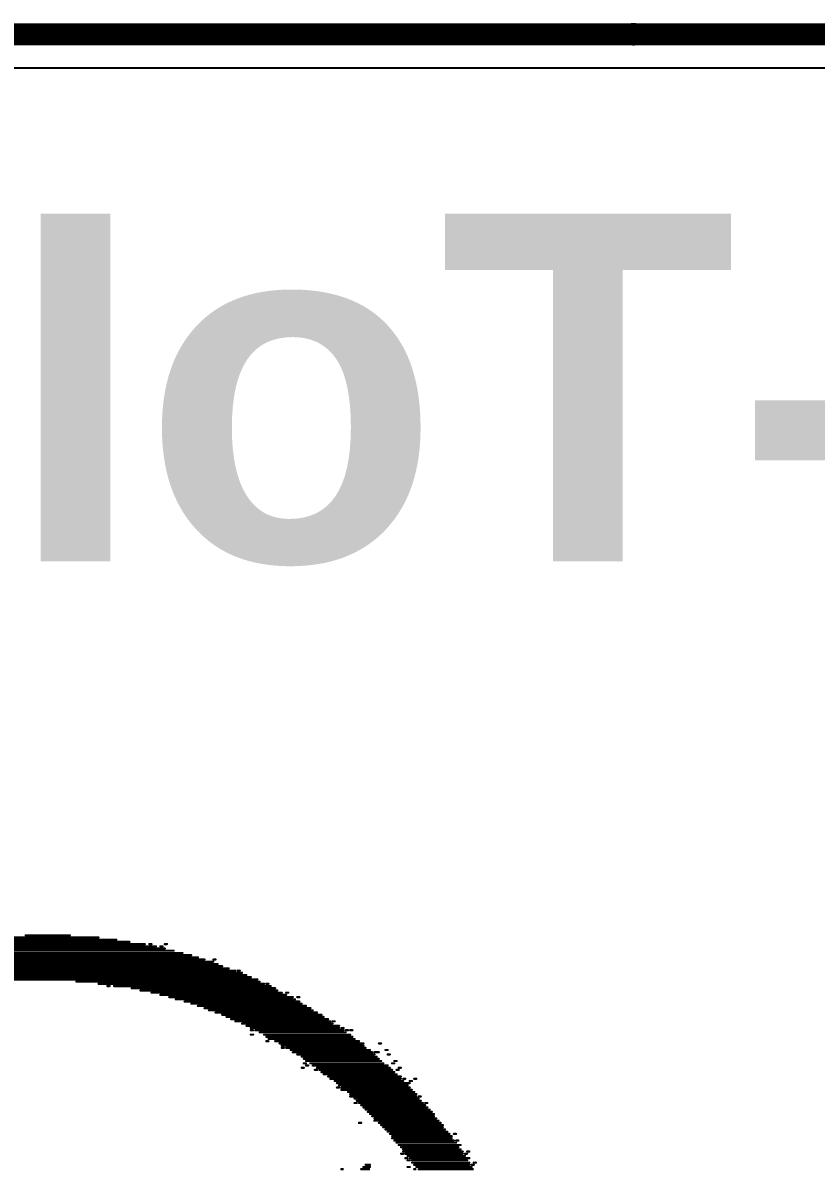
# Model space of a CAD drawing. Header units: inches. Extents: x 0 to 446, y -21 to 70.
# Drawn here: x 25.15 to 34.27, y 56.9 to 70.09 of the extents above; entities that cross this region are included whole.
import ezdxf

# ---------------------------------------------------------------- set-up
doc = ezdxf.new("R2010")
doc.units = ezdxf.units.IN
for name, color, linetype in [('Board Outline', 216, 'Continuous'), ('Bottom Overlay', 54, 'Continuous'), ('Fabrication', 76, 'Continuous'), ('Top Layer', 1, 'Continuous'), ('Top Overlay', 2, 'Continuous')]:
    doc.layers.add(name, color=color, linetype=linetype)
doc.styles.add('Arial_Bold', font='', dxfattribs={"height": 0.2})
doc.styles.get('Arial_Bold').set_extended_font_data('Arial', bold=True)

msp = doc.modelspace()

# ---------------------------------------------------------------- linework, layer by layer
at = {"layer": 'Board Outline'}
msp.add_lwpolyline([(25, 69.956, 0.254, 0.254, 0), (65, 69.956, 0.254, 0.254, 0)], format="xyseb", dxfattribs=at)
at = {"layer": 'Bottom Overlay'}
for points in [[(25.179, 59.584, 0.0254, 0.0254, 0), (25.687, 59.584, 0.0254, 0.0254, 0)], [(24.214, 59.457, 0.0254, 0.0254, 0), (26.678, 59.457, 0.0254, 0.0254, 0)], [(24.315, 59.483, 0.0254, 0.0254, 0), (26.551, 59.483, 0.0254, 0.0254, 0)], [(24.493, 59.508, 0.0254, 0.0254, 0), (26.373, 59.508, 0.0254, 0.0254, 0)], [(24.646, 59.534, 0.0254, 0.0254, 0), (26.22, 59.534, 0.0254, 0.0254, 0)], [(24.849, 59.559, 0.0254, 0.0254, 0), (26.017, 59.559, 0.0254, 0.0254, 0)], [(26.601, 59.483, 0.0254, 0.0254, 0), (26.627, 59.483, 0.0254, 0.0254, 0)], [(26.728, 59.457, 0.0254, 0.0254, 0), (26.754, 59.457, 0.0254, 0.0254, 0)], [(26.779, 59.483, 0.0254, 0.0254, 0), (26.805, 59.483, 0.0254, 0.0254, 0)], [(23.63, 59.305, 0.0254, 0.0254, 0), (27.236, 59.305, 0.0254, 0.0254, 0)], [(23.731, 59.33, 0.0254, 0.0254, 0), (27.16, 59.33, 0.0254, 0.0254, 0)], [(23.807, 59.356, 0.0254, 0.0254, 0), (27.084, 59.356, 0.0254, 0.0254, 0)], [(23.884, 59.381, 0.0254, 0.0254, 0), (26.982, 59.381, 0.0254, 0.0254, 0)], [(24.011, 59.407, 0.0254, 0.0254, 0), (26.881, 59.407, 0.0254, 0.0254, 0)], [(24.112, 59.432, 0.0254, 0.0254, 0), (26.779, 59.432, 0.0254, 0.0254, 0)], [(27.338, 59.305, 0.0254, 0.0254, 0), (27.363, 59.305, 0.0254, 0.0254, 0)], [(23.299, 59.178, 0.0254, 0.0254, 0), (27.592, 59.178, 0.0254, 0.0254, 0)], [(23.376, 59.203, 0.0254, 0.0254, 0), (27.516, 59.203, 0.0254, 0.0254, 0)], [(23.426, 59.229, 0.0254, 0.0254, 0), (27.44, 59.229, 0.0254, 0.0254, 0)], [(23.503, 59.254, 0.0254, 0.0254, 0), (27.389, 59.254, 0.0254, 0.0254, 0)], [(23.579, 59.28, 0.0254, 0.0254, 0), (27.338, 59.28, 0.0254, 0.0254, 0)], [(27.617, 59.178, 0.0254, 0.0254, 0), (27.643, 59.178, 0.0254, 0.0254, 0)], [(23.045, 59.076, 0.0254, 0.0254, 0), (27.846, 59.076, 0.0254, 0.0254, 0)], [(23.122, 59.102, 0.0254, 0.0254, 0), (27.77, 59.102, 0.0254, 0.0254, 0)], [(23.172, 59.127, 0.0254, 0.0254, 0), (27.719, 59.127, 0.0254, 0.0254, 0)], [(23.223, 59.153, 0.0254, 0.0254, 0), (27.668, 59.153, 0.0254, 0.0254, 0)], [(25.763, 59.051, 0.0254, 0.0254, 0), (27.871, 59.051, 0.0254, 0.0254, 0)], [(26.017, 59.026, 0.0254, 0.0254, 0), (27.922, 59.026, 0.0254, 0.0254, 0)], [(26.119, 59, 0.0254, 0.0254, 0), (26.144, 59, 0.0254, 0.0254, 0)], [(26.195, 59, 0.0254, 0.0254, 0), (27.998, 59, 0.0254, 0.0254, 0)], [(26.398, 58.975, 0.0254, 0.0254, 0), (28.049, 58.975, 0.0254, 0.0254, 0)], [(26.5, 58.949, 0.0254, 0.0254, 0), (28.075, 58.949, 0.0254, 0.0254, 0)], [(26.627, 58.924, 0.0254, 0.0254, 0), (28.125, 58.924, 0.0254, 0.0254, 0)], [(27.948, 59.026, 0.0254, 0.0254, 0), (27.973, 59.026, 0.0254, 0.0254, 0)], [(28.176, 58.924, 0.0254, 0.0254, 0), (28.202, 58.924, 0.0254, 0.0254, 0)], [(26.728, 58.899, 0.0254, 0.0254, 0), (28.176, 58.899, 0.0254, 0.0254, 0)], [(26.83, 58.873, 0.0254, 0.0254, 0), (28.252, 58.873, 0.0254, 0.0254, 0)], [(26.906, 58.848, 0.0254, 0.0254, 0), (28.278, 58.848, 0.0254, 0.0254, 0)], [(27.008, 58.822, 0.0254, 0.0254, 0), (28.329, 58.822, 0.0254, 0.0254, 0)], [(27.084, 58.797, 0.0254, 0.0254, 0), (28.354, 58.797, 0.0254, 0.0254, 0)], [(28.303, 58.873, 0.0254, 0.0254, 0), (28.329, 58.873, 0.0254, 0.0254, 0)], [(27.16, 58.772, 0.0254, 0.0254, 0), (28.405, 58.772, 0.0254, 0.0254, 0)], [(27.236, 58.746, 0.0254, 0.0254, 0), (28.456, 58.746, 0.0254, 0.0254, 0)], [(27.287, 58.721, 0.0254, 0.0254, 0), (28.481, 58.721, 0.0254, 0.0254, 0)], [(27.363, 58.695, 0.0254, 0.0254, 0), (28.532, 58.695, 0.0254, 0.0254, 0)], [(27.44, 58.67, 0.0254, 0.0254, 0), (28.583, 58.67, 0.0254, 0.0254, 0)], [(27.49, 58.645, 0.0254, 0.0254, 0), (28.608, 58.645, 0.0254, 0.0254, 0)], [(27.541, 58.619, 0.0254, 0.0254, 0), (28.659, 58.619, 0.0254, 0.0254, 0)], [(27.592, 58.594, 0.0254, 0.0254, 0), (28.684, 58.594, 0.0254, 0.0254, 0)], [(27.668, 58.568, 0.0254, 0.0254, 0), (28.71, 58.568, 0.0254, 0.0254, 0)], [(27.719, 58.543, 0.0254, 0.0254, 0), (28.786, 58.543, 0.0254, 0.0254, 0)], [(27.77, 58.518, 0.0254, 0.0254, 0), (28.786, 58.518, 0.0254, 0.0254, 0)], [(28.71, 58.594, 0.0254, 0.0254, 0), (28.735, 58.594, 0.0254, 0.0254, 0)], [(28.811, 58.518, 0.0254, 0.0254, 0), (28.837, 58.518, 0.0254, 0.0254, 0)], [(27.77, 58.492, 0.0254, 0.0254, 0), (27.795, 58.492, 0.0254, 0.0254, 0)], [(27.77, 58.441, 0.0254, 0.0254, 0), (27.795, 58.441, 0.0254, 0.0254, 0)], [(27.821, 58.492, 0.0254, 0.0254, 0), (28.837, 58.492, 0.0254, 0.0254, 0)], [(27.871, 58.467, 0.0254, 0.0254, 0), (28.862, 58.467, 0.0254, 0.0254, 0)], [(27.922, 58.441, 0.0254, 0.0254, 0), (28.913, 58.441, 0.0254, 0.0254, 0)], [(27.948, 58.416, 0.0254, 0.0254, 0), (28.938, 58.416, 0.0254, 0.0254, 0)], [(27.973, 58.391, 0.0254, 0.0254, 0), (28.964, 58.391, 0.0254, 0.0254, 0)], [(28.862, 58.492, 0.0254, 0.0254, 0), (28.887, 58.492, 0.0254, 0.0254, 0)], [(28.913, 58.492, 0.0254, 0.0254, 0), (28.938, 58.492, 0.0254, 0.0254, 0)], [(27.948, 58.365, 0.0254, 0.0254, 0), (27.973, 58.365, 0.0254, 0.0254, 0)], [(28.049, 58.365, 0.0254, 0.0254, 0), (29.014, 58.365, 0.0254, 0.0254, 0)], [(28.1, 58.34, 0.0254, 0.0254, 0), (29.065, 58.34, 0.0254, 0.0254, 0)], [(28.125, 58.314, 0.0254, 0.0254, 0), (29.065, 58.314, 0.0254, 0.0254, 0)], [(28.125, 58.289, 0.0254, 0.0254, 0), (28.151, 58.289, 0.0254, 0.0254, 0)], [(28.176, 58.289, 0.0254, 0.0254, 0), (29.091, 58.289, 0.0254, 0.0254, 0)], [(28.227, 58.264, 0.0254, 0.0254, 0), (29.141, 58.264, 0.0254, 0.0254, 0)], [(29.243, 58.34, 0.0254, 0.0254, 0), (29.268, 58.34, 0.0254, 0.0254, 0)], [(29.319, 58.264, 0.0254, 0.0254, 0), (29.345, 58.264, 0.0254, 0.0254, 0)], [(28.252, 58.238, 0.0254, 0.0254, 0), (29.167, 58.238, 0.0254, 0.0254, 0)], [(28.303, 58.213, 0.0254, 0.0254, 0), (29.192, 58.213, 0.0254, 0.0254, 0)], [(28.354, 58.187, 0.0254, 0.0254, 0), (29.218, 58.187, 0.0254, 0.0254, 0)], [(28.379, 58.162, 0.0254, 0.0254, 0), (29.243, 58.162, 0.0254, 0.0254, 0)], [(28.405, 58.137, 0.0254, 0.0254, 0), (29.268, 58.137, 0.0254, 0.0254, 0)], [(29.192, 58.238, 0.0254, 0.0254, 0), (29.243, 58.238, 0.0254, 0.0254, 0)], [(29.345, 58.213, 0.0254, 0.0254, 0), (29.37, 58.213, 0.0254, 0.0254, 0)], [(29.421, 58.137, 0.0254, 0.0254, 0), (29.446, 58.137, 0.0254, 0.0254, 0)], [(28.354, 58.06, 0.0254, 0.0254, 0), (28.379, 58.06, 0.0254, 0.0254, 0)], [(28.379, 58.111, 0.0254, 0.0254, 0), (28.405, 58.111, 0.0254, 0.0254, 0)], [(28.405, 58.086, 0.0254, 0.0254, 0), (28.43, 58.086, 0.0254, 0.0254, 0)], [(28.456, 58.111, 0.0254, 0.0254, 0), (29.294, 58.111, 0.0254, 0.0254, 0)], [(28.481, 58.086, 0.0254, 0.0254, 0), (29.345, 58.086, 0.0254, 0.0254, 0)], [(28.506, 58.035, 0.0254, 0.0254, 0), (28.532, 58.035, 0.0254, 0.0254, 0)], [(28.532, 58.06, 0.0254, 0.0254, 0), (29.37, 58.06, 0.0254, 0.0254, 0)], [(28.557, 58.035, 0.0254, 0.0254, 0), (29.395, 58.035, 0.0254, 0.0254, 0)], [(28.583, 58.01, 0.0254, 0.0254, 0), (29.421, 58.01, 0.0254, 0.0254, 0)], [(29.395, 58.111, 0.0254, 0.0254, 0), (29.421, 58.111, 0.0254, 0.0254, 0)], [(29.446, 58.035, 0.0254, 0.0254, 0), (29.472, 58.035, 0.0254, 0.0254, 0)], [(29.472, 58.06, 0.0254, 0.0254, 0), (29.497, 58.06, 0.0254, 0.0254, 0)], [(28.608, 57.984, 0.0254, 0.0254, 0), (29.446, 57.984, 0.0254, 0.0254, 0)], [(28.659, 57.959, 0.0254, 0.0254, 0), (29.497, 57.959, 0.0254, 0.0254, 0)], [(28.684, 57.933, 0.0254, 0.0254, 0), (29.497, 57.933, 0.0254, 0.0254, 0)], [(28.735, 57.908, 0.0254, 0.0254, 0), (29.522, 57.908, 0.0254, 0.0254, 0)], [(28.76, 57.883, 0.0254, 0.0254, 0), (29.599, 57.883, 0.0254, 0.0254, 0)], [(28.786, 57.857, 0.0254, 0.0254, 0), (29.573, 57.857, 0.0254, 0.0254, 0)], [(29.522, 57.933, 0.0254, 0.0254, 0), (29.548, 57.933, 0.0254, 0.0254, 0)], [(29.599, 57.908, 0.0254, 0.0254, 0), (29.624, 57.908, 0.0254, 0.0254, 0)], [(29.649, 57.933, 0.0254, 0.0254, 0), (29.675, 57.933, 0.0254, 0.0254, 0)], [(28.76, 57.832, 0.0254, 0.0254, 0), (28.786, 57.832, 0.0254, 0.0254, 0)], [(28.811, 57.832, 0.0254, 0.0254, 0), (29.599, 57.832, 0.0254, 0.0254, 0)], [(28.811, 57.806, 0.0254, 0.0254, 0), (29.624, 57.806, 0.0254, 0.0254, 0)], [(28.887, 57.781, 0.0254, 0.0254, 0), (29.649, 57.781, 0.0254, 0.0254, 0)], [(28.913, 57.756, 0.0254, 0.0254, 0), (29.675, 57.756, 0.0254, 0.0254, 0)], [(28.913, 57.73, 0.0254, 0.0254, 0), (29.675, 57.73, 0.0254, 0.0254, 0)], [(29.7, 57.73, 0.0254, 0.0254, 0), (29.726, 57.73, 0.0254, 0.0254, 0)], [(28.964, 57.705, 0.0254, 0.0254, 0), (29.7, 57.705, 0.0254, 0.0254, 0)], [(28.964, 57.654, 0.0254, 0.0254, 0), (28.989, 57.654, 0.0254, 0.0254, 0)], [(28.989, 57.679, 0.0254, 0.0254, 0), (29.726, 57.679, 0.0254, 0.0254, 0)], [(29.014, 57.654, 0.0254, 0.0254, 0), (29.751, 57.654, 0.0254, 0.0254, 0)], [(29.04, 57.629, 0.0254, 0.0254, 0), (29.776, 57.629, 0.0254, 0.0254, 0)], [(29.065, 57.603, 0.0254, 0.0254, 0), (29.802, 57.603, 0.0254, 0.0254, 0)], [(29.776, 57.654, 0.0254, 0.0254, 0), (29.802, 57.654, 0.0254, 0.0254, 0)], [(29.091, 57.578, 0.0254, 0.0254, 0), (29.827, 57.578, 0.0254, 0.0254, 0)], [(29.116, 57.552, 0.0254, 0.0254, 0), (29.853, 57.552, 0.0254, 0.0254, 0)], [(29.141, 57.527, 0.0254, 0.0254, 0), (29.878, 57.527, 0.0254, 0.0254, 0)], [(29.167, 57.502, 0.0254, 0.0254, 0), (29.878, 57.502, 0.0254, 0.0254, 0)], [(29.192, 57.476, 0.0254, 0.0254, 0), (29.903, 57.476, 0.0254, 0.0254, 0)], [(29.014, 57.425, 0.0254, 0.0254, 0), (29.04, 57.425, 0.0254, 0.0254, 0)], [(29.192, 57.451, 0.0254, 0.0254, 0), (29.929, 57.451, 0.0254, 0.0254, 0)], [(29.243, 57.425, 0.0254, 0.0254, 0), (29.954, 57.425, 0.0254, 0.0254, 0)], [(29.268, 57.4, 0.0254, 0.0254, 0), (29.98, 57.4, 0.0254, 0.0254, 0)], [(29.294, 57.375, 0.0254, 0.0254, 0), (29.98, 57.375, 0.0254, 0.0254, 0)], [(29.319, 57.349, 0.0254, 0.0254, 0), (30.005, 57.349, 0.0254, 0.0254, 0)], [(29.345, 57.324, 0.0254, 0.0254, 0), (30.03, 57.324, 0.0254, 0.0254, 0)], [(29.37, 57.298, 0.0254, 0.0254, 0), (30.056, 57.298, 0.0254, 0.0254, 0)], [(29.395, 57.273, 0.0254, 0.0254, 0), (30.081, 57.273, 0.0254, 0.0254, 0)], [(29.395, 57.248, 0.0254, 0.0254, 0), (30.081, 57.248, 0.0254, 0.0254, 0)], [(29.421, 57.222, 0.0254, 0.0254, 0), (30.107, 57.222, 0.0254, 0.0254, 0)], [(29.446, 57.197, 0.0254, 0.0254, 0), (30.132, 57.197, 0.0254, 0.0254, 0)], [(30.107, 57.298, 0.0254, 0.0254, 0), (30.132, 57.298, 0.0254, 0.0254, 0)], [(30.132, 57.222, 0.0254, 0.0254, 0), (30.157, 57.222, 0.0254, 0.0254, 0)], [(29.472, 57.171, 0.0254, 0.0254, 0), (30.183, 57.171, 0.0254, 0.0254, 0)], [(29.497, 57.146, 0.0254, 0.0254, 0), (30.157, 57.146, 0.0254, 0.0254, 0)], [(29.497, 57.07, 0.0254, 0.0254, 0), (29.522, 57.07, 0.0254, 0.0254, 0)], [(29.522, 57.121, 0.0254, 0.0254, 0), (30.183, 57.121, 0.0254, 0.0254, 0)], [(29.522, 57.095, 0.0254, 0.0254, 0), (30.208, 57.095, 0.0254, 0.0254, 0)], [(29.548, 57.07, 0.0254, 0.0254, 0), (30.208, 57.07, 0.0254, 0.0254, 0)], [(30.234, 57.07, 0.0254, 0.0254, 0), (30.259, 57.07, 0.0254, 0.0254, 0)], [(30.259, 57.095, 0.0254, 0.0254, 0), (30.284, 57.095, 0.0254, 0.0254, 0)], [(29.091, 56.943, 0.0254, 0.0254, 0), (29.141, 56.943, 0.0254, 0.0254, 0)], [(29.548, 57.019, 0.0254, 0.0254, 0), (29.573, 57.019, 0.0254, 0.0254, 0)], [(29.573, 57.044, 0.0254, 0.0254, 0), (30.234, 57.044, 0.0254, 0.0254, 0)], [(29.573, 56.994, 0.0254, 0.0254, 0), (29.599, 56.994, 0.0254, 0.0254, 0)], [(29.599, 57.019, 0.0254, 0.0254, 0), (30.284, 57.019, 0.0254, 0.0254, 0)], [(29.624, 56.994, 0.0254, 0.0254, 0), (30.259, 56.994, 0.0254, 0.0254, 0)], [(29.624, 56.968, 0.0254, 0.0254, 0), (30.284, 56.968, 0.0254, 0.0254, 0)], [(29.649, 56.943, 0.0254, 0.0254, 0), (30.284, 56.943, 0.0254, 0.0254, 0)], [(30.31, 56.943, 0.0254, 0.0254, 0), (30.335, 56.943, 0.0254, 0.0254, 0)], [(30.335, 56.968, 0.0254, 0.0254, 0), (30.361, 56.968, 0.0254, 0.0254, 0)], [(28.811, 56.892, 0.0254, 0.0254, 0), (28.837, 56.892, 0.0254, 0.0254, 0)], [(29.04, 56.892, 0.0254, 0.0254, 0), (29.141, 56.892, 0.0254, 0.0254, 0)], [(29.065, 56.917, 0.0254, 0.0254, 0), (29.141, 56.917, 0.0254, 0.0254, 0)], [(29.573, 56.917, 0.0254, 0.0254, 0), (29.599, 56.917, 0.0254, 0.0254, 0)], [(29.649, 56.892, 0.0254, 0.0254, 0), (29.675, 56.892, 0.0254, 0.0254, 0)], [(29.675, 56.917, 0.0254, 0.0254, 0), (30.31, 56.917, 0.0254, 0.0254, 0)], [(29.7, 56.892, 0.0254, 0.0254, 0), (30.335, 56.892, 0.0254, 0.0254, 0)]]:
    msp.add_lwpolyline(points, format="xyseb", dxfattribs=at)
for points in [[(25.173, 59.584, 0.0127, 0.0127, 1), (25.185, 59.584, 0.0127, 0.0127, 1)], [(25.681, 59.584, 0.0127, 0.0127, 1), (25.693, 59.584, 0.0127, 0.0127, 1)], [(26.011, 59.559, 0.0127, 0.0127, 1), (26.024, 59.559, 0.0127, 0.0127, 1)], [(26.214, 59.534, 0.0127, 0.0127, 1), (26.227, 59.534, 0.0127, 0.0127, 1)], [(26.366, 59.508, 0.0127, 0.0127, 1), (26.379, 59.508, 0.0127, 0.0127, 1)], [(26.544, 59.483, 0.0127, 0.0127, 1), (26.557, 59.483, 0.0127, 0.0127, 1)], [(26.595, 59.483, 0.0127, 0.0127, 1), (26.608, 59.483, 0.0127, 0.0127, 1)], [(26.62, 59.483, 0.0127, 0.0127, 1), (26.633, 59.483, 0.0127, 0.0127, 1)], [(26.671, 59.457, 0.0127, 0.0127, 1), (26.684, 59.457, 0.0127, 0.0127, 1)], [(26.722, 59.457, 0.0127, 0.0127, 1), (26.735, 59.457, 0.0127, 0.0127, 1)], [(26.747, 59.457, 0.0127, 0.0127, 1), (26.76, 59.457, 0.0127, 0.0127, 1)], [(26.773, 59.483, 0.0127, 0.0127, 1), (26.786, 59.483, 0.0127, 0.0127, 1)], [(26.798, 59.483, 0.0127, 0.0127, 1), (26.811, 59.483, 0.0127, 0.0127, 1)], [(26.773, 59.432, 0.0127, 0.0127, 1), (26.786, 59.432, 0.0127, 0.0127, 1)], [(26.874, 59.407, 0.0127, 0.0127, 1), (26.887, 59.407, 0.0127, 0.0127, 1)], [(26.976, 59.381, 0.0127, 0.0127, 1), (26.989, 59.381, 0.0127, 0.0127, 1)], [(27.078, 59.356, 0.0127, 0.0127, 1), (27.09, 59.356, 0.0127, 0.0127, 1)], [(27.154, 59.33, 0.0127, 0.0127, 1), (27.167, 59.33, 0.0127, 0.0127, 1)], [(27.23, 59.305, 0.0127, 0.0127, 1), (27.243, 59.305, 0.0127, 0.0127, 1)], [(27.332, 59.305, 0.0127, 0.0127, 1), (27.344, 59.305, 0.0127, 0.0127, 1)], [(27.357, 59.305, 0.0127, 0.0127, 1), (27.37, 59.305, 0.0127, 0.0127, 1)], [(27.332, 59.28, 0.0127, 0.0127, 1), (27.344, 59.28, 0.0127, 0.0127, 1)], [(27.382, 59.254, 0.0127, 0.0127, 1), (27.395, 59.254, 0.0127, 0.0127, 1)], [(27.433, 59.229, 0.0127, 0.0127, 1), (27.446, 59.229, 0.0127, 0.0127, 1)], [(27.509, 59.203, 0.0127, 0.0127, 1), (27.522, 59.203, 0.0127, 0.0127, 1)], [(27.586, 59.178, 0.0127, 0.0127, 1), (27.598, 59.178, 0.0127, 0.0127, 1)], [(27.611, 59.178, 0.0127, 0.0127, 1), (27.624, 59.178, 0.0127, 0.0127, 1)], [(27.636, 59.178, 0.0127, 0.0127, 1), (27.649, 59.178, 0.0127, 0.0127, 1)], [(25.757, 59.051, 0.0127, 0.0127, 1), (25.77, 59.051, 0.0127, 0.0127, 1)], [(27.662, 59.153, 0.0127, 0.0127, 1), (27.675, 59.153, 0.0127, 0.0127, 1)], [(27.713, 59.127, 0.0127, 0.0127, 1), (27.725, 59.127, 0.0127, 0.0127, 1)], [(27.763, 59.102, 0.0127, 0.0127, 1), (27.776, 59.102, 0.0127, 0.0127, 1)], [(27.84, 59.076, 0.0127, 0.0127, 1), (27.852, 59.076, 0.0127, 0.0127, 1)], [(27.865, 59.051, 0.0127, 0.0127, 1), (27.878, 59.051, 0.0127, 0.0127, 1)], [(26.011, 59.026, 0.0127, 0.0127, 1), (26.024, 59.026, 0.0127, 0.0127, 1)], [(26.112, 59, 0.0127, 0.0127, 1), (26.125, 59, 0.0127, 0.0127, 1)], [(26.138, 59, 0.0127, 0.0127, 1), (26.151, 59, 0.0127, 0.0127, 1)], [(26.189, 59, 0.0127, 0.0127, 1), (26.201, 59, 0.0127, 0.0127, 1)], [(26.392, 58.975, 0.0127, 0.0127, 1), (26.405, 58.975, 0.0127, 0.0127, 1)], [(26.493, 58.949, 0.0127, 0.0127, 1), (26.506, 58.949, 0.0127, 0.0127, 1)], [(26.62, 58.924, 0.0127, 0.0127, 1), (26.633, 58.924, 0.0127, 0.0127, 1)], [(27.916, 59.026, 0.0127, 0.0127, 1), (27.929, 59.026, 0.0127, 0.0127, 1)], [(27.941, 59.026, 0.0127, 0.0127, 1), (27.954, 59.026, 0.0127, 0.0127, 1)], [(27.967, 59.026, 0.0127, 0.0127, 1), (27.979, 59.026, 0.0127, 0.0127, 1)], [(27.992, 59, 0.0127, 0.0127, 1), (28.005, 59, 0.0127, 0.0127, 1)], [(28.043, 58.975, 0.0127, 0.0127, 1), (28.056, 58.975, 0.0127, 0.0127, 1)], [(28.068, 58.949, 0.0127, 0.0127, 1), (28.081, 58.949, 0.0127, 0.0127, 1)], [(28.119, 58.924, 0.0127, 0.0127, 1), (28.132, 58.924, 0.0127, 0.0127, 1)], [(28.17, 58.924, 0.0127, 0.0127, 1), (28.183, 58.924, 0.0127, 0.0127, 1)], [(28.195, 58.924, 0.0127, 0.0127, 1), (28.208, 58.924, 0.0127, 0.0127, 1)], [(26.722, 58.899, 0.0127, 0.0127, 1), (26.735, 58.899, 0.0127, 0.0127, 1)], [(26.824, 58.873, 0.0127, 0.0127, 1), (26.836, 58.873, 0.0127, 0.0127, 1)], [(26.9, 58.848, 0.0127, 0.0127, 1), (26.913, 58.848, 0.0127, 0.0127, 1)], [(27.001, 58.822, 0.0127, 0.0127, 1), (27.014, 58.822, 0.0127, 0.0127, 1)], [(27.078, 58.797, 0.0127, 0.0127, 1), (27.09, 58.797, 0.0127, 0.0127, 1)], [(28.17, 58.899, 0.0127, 0.0127, 1), (28.183, 58.899, 0.0127, 0.0127, 1)], [(28.246, 58.873, 0.0127, 0.0127, 1), (28.259, 58.873, 0.0127, 0.0127, 1)], [(28.271, 58.848, 0.0127, 0.0127, 1), (28.284, 58.848, 0.0127, 0.0127, 1)], [(28.297, 58.873, 0.0127, 0.0127, 1), (28.31, 58.873, 0.0127, 0.0127, 1)], [(28.322, 58.873, 0.0127, 0.0127, 1), (28.335, 58.873, 0.0127, 0.0127, 1)], [(28.322, 58.822, 0.0127, 0.0127, 1), (28.335, 58.822, 0.0127, 0.0127, 1)], [(28.348, 58.797, 0.0127, 0.0127, 1), (28.36, 58.797, 0.0127, 0.0127, 1)], [(27.154, 58.772, 0.0127, 0.0127, 1), (27.167, 58.772, 0.0127, 0.0127, 1)], [(27.23, 58.746, 0.0127, 0.0127, 1), (27.243, 58.746, 0.0127, 0.0127, 1)], [(27.281, 58.721, 0.0127, 0.0127, 1), (27.294, 58.721, 0.0127, 0.0127, 1)], [(27.357, 58.695, 0.0127, 0.0127, 1), (27.37, 58.695, 0.0127, 0.0127, 1)], [(27.433, 58.67, 0.0127, 0.0127, 1), (27.446, 58.67, 0.0127, 0.0127, 1)], [(28.398, 58.772, 0.0127, 0.0127, 1), (28.411, 58.772, 0.0127, 0.0127, 1)], [(28.449, 58.746, 0.0127, 0.0127, 1), (28.462, 58.746, 0.0127, 0.0127, 1)], [(28.475, 58.721, 0.0127, 0.0127, 1), (28.487, 58.721, 0.0127, 0.0127, 1)], [(28.525, 58.695, 0.0127, 0.0127, 1), (28.538, 58.695, 0.0127, 0.0127, 1)], [(28.576, 58.67, 0.0127, 0.0127, 1), (28.589, 58.67, 0.0127, 0.0127, 1)], [(27.484, 58.645, 0.0127, 0.0127, 1), (27.497, 58.645, 0.0127, 0.0127, 1)], [(27.535, 58.619, 0.0127, 0.0127, 1), (27.548, 58.619, 0.0127, 0.0127, 1)], [(27.586, 58.594, 0.0127, 0.0127, 1), (27.598, 58.594, 0.0127, 0.0127, 1)], [(27.662, 58.568, 0.0127, 0.0127, 1), (27.675, 58.568, 0.0127, 0.0127, 1)], [(27.713, 58.543, 0.0127, 0.0127, 1), (27.725, 58.543, 0.0127, 0.0127, 1)], [(27.763, 58.518, 0.0127, 0.0127, 1), (27.776, 58.518, 0.0127, 0.0127, 1)], [(28.602, 58.645, 0.0127, 0.0127, 1), (28.614, 58.645, 0.0127, 0.0127, 1)], [(28.652, 58.619, 0.0127, 0.0127, 1), (28.665, 58.619, 0.0127, 0.0127, 1)], [(28.678, 58.594, 0.0127, 0.0127, 1), (28.691, 58.594, 0.0127, 0.0127, 1)], [(28.703, 58.594, 0.0127, 0.0127, 1), (28.716, 58.594, 0.0127, 0.0127, 1)], [(28.703, 58.568, 0.0127, 0.0127, 1), (28.716, 58.568, 0.0127, 0.0127, 1)], [(28.729, 58.594, 0.0127, 0.0127, 1), (28.741, 58.594, 0.0127, 0.0127, 1)], [(28.779, 58.543, 0.0127, 0.0127, 1), (28.792, 58.543, 0.0127, 0.0127, 1)], [(28.779, 58.518, 0.0127, 0.0127, 1), (28.792, 58.518, 0.0127, 0.0127, 1)], [(28.805, 58.518, 0.0127, 0.0127, 1), (28.818, 58.518, 0.0127, 0.0127, 1)], [(28.83, 58.518, 0.0127, 0.0127, 1), (28.843, 58.518, 0.0127, 0.0127, 1)], [(27.763, 58.492, 0.0127, 0.0127, 1), (27.776, 58.492, 0.0127, 0.0127, 1)], [(27.763, 58.441, 0.0127, 0.0127, 1), (27.776, 58.441, 0.0127, 0.0127, 1)], [(27.789, 58.492, 0.0127, 0.0127, 1), (27.802, 58.492, 0.0127, 0.0127, 1)], [(27.789, 58.441, 0.0127, 0.0127, 1), (27.802, 58.441, 0.0127, 0.0127, 1)], [(27.814, 58.492, 0.0127, 0.0127, 1), (27.827, 58.492, 0.0127, 0.0127, 1)], [(27.865, 58.467, 0.0127, 0.0127, 1), (27.878, 58.467, 0.0127, 0.0127, 1)], [(27.916, 58.441, 0.0127, 0.0127, 1), (27.929, 58.441, 0.0127, 0.0127, 1)], [(27.941, 58.416, 0.0127, 0.0127, 1), (27.954, 58.416, 0.0127, 0.0127, 1)], [(27.967, 58.391, 0.0127, 0.0127, 1), (27.979, 58.391, 0.0127, 0.0127, 1)], [(28.83, 58.492, 0.0127, 0.0127, 1), (28.843, 58.492, 0.0127, 0.0127, 1)], [(28.856, 58.492, 0.0127, 0.0127, 1), (28.868, 58.492, 0.0127, 0.0127, 1)], [(28.856, 58.467, 0.0127, 0.0127, 1), (28.868, 58.467, 0.0127, 0.0127, 1)], [(28.881, 58.492, 0.0127, 0.0127, 1), (28.894, 58.492, 0.0127, 0.0127, 1)], [(28.906, 58.492, 0.0127, 0.0127, 1), (28.919, 58.492, 0.0127, 0.0127, 1)], [(28.906, 58.441, 0.0127, 0.0127, 1), (28.919, 58.441, 0.0127, 0.0127, 1)], [(28.932, 58.492, 0.0127, 0.0127, 1), (28.945, 58.492, 0.0127, 0.0127, 1)], [(28.932, 58.416, 0.0127, 0.0127, 1), (28.945, 58.416, 0.0127, 0.0127, 1)], [(28.957, 58.391, 0.0127, 0.0127, 1), (28.97, 58.391, 0.0127, 0.0127, 1)], [(27.941, 58.365, 0.0127, 0.0127, 1), (27.954, 58.365, 0.0127, 0.0127, 1)], [(27.967, 58.365, 0.0127, 0.0127, 1), (27.979, 58.365, 0.0127, 0.0127, 1)], [(28.043, 58.365, 0.0127, 0.0127, 1), (28.056, 58.365, 0.0127, 0.0127, 1)], [(28.094, 58.34, 0.0127, 0.0127, 1), (28.106, 58.34, 0.0127, 0.0127, 1)], [(28.119, 58.314, 0.0127, 0.0127, 1), (28.132, 58.314, 0.0127, 0.0127, 1)], [(28.119, 58.289, 0.0127, 0.0127, 1), (28.132, 58.289, 0.0127, 0.0127, 1)], [(28.144, 58.289, 0.0127, 0.0127, 1), (28.157, 58.289, 0.0127, 0.0127, 1)], [(28.17, 58.289, 0.0127, 0.0127, 1), (28.183, 58.289, 0.0127, 0.0127, 1)], [(28.221, 58.264, 0.0127, 0.0127, 1), (28.233, 58.264, 0.0127, 0.0127, 1)], [(29.008, 58.365, 0.0127, 0.0127, 1), (29.021, 58.365, 0.0127, 0.0127, 1)], [(29.059, 58.34, 0.0127, 0.0127, 1), (29.072, 58.34, 0.0127, 0.0127, 1)], [(29.059, 58.314, 0.0127, 0.0127, 1), (29.072, 58.314, 0.0127, 0.0127, 1)], [(29.084, 58.289, 0.0127, 0.0127, 1), (29.097, 58.289, 0.0127, 0.0127, 1)], [(29.135, 58.264, 0.0127, 0.0127, 1), (29.148, 58.264, 0.0127, 0.0127, 1)], [(29.237, 58.34, 0.0127, 0.0127, 1), (29.249, 58.34, 0.0127, 0.0127, 1)], [(29.262, 58.34, 0.0127, 0.0127, 1), (29.275, 58.34, 0.0127, 0.0127, 1)], [(29.313, 58.264, 0.0127, 0.0127, 1), (29.326, 58.264, 0.0127, 0.0127, 1)], [(29.338, 58.264, 0.0127, 0.0127, 1), (29.351, 58.264, 0.0127, 0.0127, 1)], [(28.246, 58.238, 0.0127, 0.0127, 1), (28.259, 58.238, 0.0127, 0.0127, 1)], [(28.297, 58.213, 0.0127, 0.0127, 1), (28.31, 58.213, 0.0127, 0.0127, 1)], [(28.348, 58.187, 0.0127, 0.0127, 1), (28.36, 58.187, 0.0127, 0.0127, 1)], [(28.373, 58.162, 0.0127, 0.0127, 1), (28.386, 58.162, 0.0127, 0.0127, 1)], [(28.398, 58.137, 0.0127, 0.0127, 1), (28.411, 58.137, 0.0127, 0.0127, 1)], [(29.16, 58.238, 0.0127, 0.0127, 1), (29.173, 58.238, 0.0127, 0.0127, 1)], [(29.186, 58.238, 0.0127, 0.0127, 1), (29.199, 58.238, 0.0127, 0.0127, 1)], [(29.186, 58.213, 0.0127, 0.0127, 1), (29.199, 58.213, 0.0127, 0.0127, 1)], [(29.211, 58.187, 0.0127, 0.0127, 1), (29.224, 58.187, 0.0127, 0.0127, 1)], [(29.237, 58.238, 0.0127, 0.0127, 1), (29.249, 58.238, 0.0127, 0.0127, 1)], [(29.237, 58.162, 0.0127, 0.0127, 1), (29.249, 58.162, 0.0127, 0.0127, 1)], [(29.262, 58.137, 0.0127, 0.0127, 1), (29.275, 58.137, 0.0127, 0.0127, 1)], [(29.338, 58.213, 0.0127, 0.0127, 1), (29.351, 58.213, 0.0127, 0.0127, 1)], [(29.364, 58.213, 0.0127, 0.0127, 1), (29.376, 58.213, 0.0127, 0.0127, 1)], [(29.414, 58.137, 0.0127, 0.0127, 1), (29.427, 58.137, 0.0127, 0.0127, 1)], [(29.44, 58.137, 0.0127, 0.0127, 1), (29.453, 58.137, 0.0127, 0.0127, 1)], [(28.348, 58.06, 0.0127, 0.0127, 1), (28.36, 58.06, 0.0127, 0.0127, 1)], [(28.373, 58.111, 0.0127, 0.0127, 1), (28.386, 58.111, 0.0127, 0.0127, 1)], [(28.373, 58.06, 0.0127, 0.0127, 1), (28.386, 58.06, 0.0127, 0.0127, 1)], [(28.398, 58.111, 0.0127, 0.0127, 1), (28.411, 58.111, 0.0127, 0.0127, 1)], [(28.398, 58.086, 0.0127, 0.0127, 1), (28.411, 58.086, 0.0127, 0.0127, 1)], [(28.424, 58.086, 0.0127, 0.0127, 1), (28.437, 58.086, 0.0127, 0.0127, 1)], [(28.449, 58.111, 0.0127, 0.0127, 1), (28.462, 58.111, 0.0127, 0.0127, 1)], [(28.475, 58.086, 0.0127, 0.0127, 1), (28.487, 58.086, 0.0127, 0.0127, 1)], [(28.5, 58.035, 0.0127, 0.0127, 1), (28.513, 58.035, 0.0127, 0.0127, 1)], [(28.525, 58.06, 0.0127, 0.0127, 1), (28.538, 58.06, 0.0127, 0.0127, 1)], [(28.525, 58.035, 0.0127, 0.0127, 1), (28.538, 58.035, 0.0127, 0.0127, 1)], [(28.551, 58.035, 0.0127, 0.0127, 1), (28.564, 58.035, 0.0127, 0.0127, 1)], [(28.576, 58.01, 0.0127, 0.0127, 1), (28.589, 58.01, 0.0127, 0.0127, 1)], [(29.287, 58.111, 0.0127, 0.0127, 1), (29.3, 58.111, 0.0127, 0.0127, 1)], [(29.338, 58.086, 0.0127, 0.0127, 1), (29.351, 58.086, 0.0127, 0.0127, 1)], [(29.364, 58.06, 0.0127, 0.0127, 1), (29.376, 58.06, 0.0127, 0.0127, 1)], [(29.389, 58.111, 0.0127, 0.0127, 1), (29.402, 58.111, 0.0127, 0.0127, 1)], [(29.389, 58.035, 0.0127, 0.0127, 1), (29.402, 58.035, 0.0127, 0.0127, 1)], [(29.414, 58.111, 0.0127, 0.0127, 1), (29.427, 58.111, 0.0127, 0.0127, 1)], [(29.414, 58.01, 0.0127, 0.0127, 1), (29.427, 58.01, 0.0127, 0.0127, 1)], [(29.44, 58.035, 0.0127, 0.0127, 1), (29.453, 58.035, 0.0127, 0.0127, 1)], [(29.465, 58.06, 0.0127, 0.0127, 1), (29.478, 58.06, 0.0127, 0.0127, 1)], [(29.465, 58.035, 0.0127, 0.0127, 1), (29.478, 58.035, 0.0127, 0.0127, 1)], [(29.491, 58.06, 0.0127, 0.0127, 1), (29.503, 58.06, 0.0127, 0.0127, 1)], [(28.602, 57.984, 0.0127, 0.0127, 1), (28.614, 57.984, 0.0127, 0.0127, 1)], [(28.652, 57.959, 0.0127, 0.0127, 1), (28.665, 57.959, 0.0127, 0.0127, 1)], [(28.678, 57.933, 0.0127, 0.0127, 1), (28.691, 57.933, 0.0127, 0.0127, 1)], [(28.729, 57.908, 0.0127, 0.0127, 1), (28.741, 57.908, 0.0127, 0.0127, 1)], [(28.754, 57.883, 0.0127, 0.0127, 1), (28.767, 57.883, 0.0127, 0.0127, 1)], [(28.779, 57.857, 0.0127, 0.0127, 1), (28.792, 57.857, 0.0127, 0.0127, 1)], [(29.44, 57.984, 0.0127, 0.0127, 1), (29.453, 57.984, 0.0127, 0.0127, 1)], [(29.491, 57.959, 0.0127, 0.0127, 1), (29.503, 57.959, 0.0127, 0.0127, 1)], [(29.491, 57.933, 0.0127, 0.0127, 1), (29.503, 57.933, 0.0127, 0.0127, 1)], [(29.516, 57.933, 0.0127, 0.0127, 1), (29.529, 57.933, 0.0127, 0.0127, 1)], [(29.516, 57.908, 0.0127, 0.0127, 1), (29.529, 57.908, 0.0127, 0.0127, 1)], [(29.541, 57.933, 0.0127, 0.0127, 1), (29.554, 57.933, 0.0127, 0.0127, 1)], [(29.567, 57.857, 0.0127, 0.0127, 1), (29.58, 57.857, 0.0127, 0.0127, 1)], [(29.592, 57.908, 0.0127, 0.0127, 1), (29.605, 57.908, 0.0127, 0.0127, 1)], [(29.592, 57.883, 0.0127, 0.0127, 1), (29.605, 57.883, 0.0127, 0.0127, 1)], [(29.618, 57.908, 0.0127, 0.0127, 1), (29.63, 57.908, 0.0127, 0.0127, 1)], [(29.643, 57.933, 0.0127, 0.0127, 1), (29.656, 57.933, 0.0127, 0.0127, 1)], [(29.668, 57.933, 0.0127, 0.0127, 1), (29.681, 57.933, 0.0127, 0.0127, 1)], [(28.754, 57.832, 0.0127, 0.0127, 1), (28.767, 57.832, 0.0127, 0.0127, 1)], [(28.779, 57.832, 0.0127, 0.0127, 1), (28.792, 57.832, 0.0127, 0.0127, 1)], [(28.805, 57.832, 0.0127, 0.0127, 1), (28.818, 57.832, 0.0127, 0.0127, 1)], [(28.805, 57.806, 0.0127, 0.0127, 1), (28.818, 57.806, 0.0127, 0.0127, 1)], [(28.881, 57.781, 0.0127, 0.0127, 1), (28.894, 57.781, 0.0127, 0.0127, 1)], [(28.906, 57.756, 0.0127, 0.0127, 1), (28.919, 57.756, 0.0127, 0.0127, 1)], [(28.906, 57.73, 0.0127, 0.0127, 1), (28.919, 57.73, 0.0127, 0.0127, 1)], [(29.592, 57.832, 0.0127, 0.0127, 1), (29.605, 57.832, 0.0127, 0.0127, 1)], [(29.618, 57.806, 0.0127, 0.0127, 1), (29.63, 57.806, 0.0127, 0.0127, 1)], [(29.643, 57.781, 0.0127, 0.0127, 1), (29.656, 57.781, 0.0127, 0.0127, 1)], [(29.668, 57.756, 0.0127, 0.0127, 1), (29.681, 57.756, 0.0127, 0.0127, 1)], [(29.668, 57.73, 0.0127, 0.0127, 1), (29.681, 57.73, 0.0127, 0.0127, 1)], [(29.694, 57.73, 0.0127, 0.0127, 1), (29.707, 57.73, 0.0127, 0.0127, 1)], [(29.719, 57.73, 0.0127, 0.0127, 1), (29.732, 57.73, 0.0127, 0.0127, 1)], [(28.957, 57.705, 0.0127, 0.0127, 1), (28.97, 57.705, 0.0127, 0.0127, 1)], [(28.957, 57.654, 0.0127, 0.0127, 1), (28.97, 57.654, 0.0127, 0.0127, 1)], [(28.983, 57.679, 0.0127, 0.0127, 1), (28.995, 57.679, 0.0127, 0.0127, 1)], [(28.983, 57.654, 0.0127, 0.0127, 1), (28.995, 57.654, 0.0127, 0.0127, 1)], [(29.008, 57.654, 0.0127, 0.0127, 1), (29.021, 57.654, 0.0127, 0.0127, 1)], [(29.033, 57.629, 0.0127, 0.0127, 1), (29.046, 57.629, 0.0127, 0.0127, 1)], [(29.059, 57.603, 0.0127, 0.0127, 1), (29.072, 57.603, 0.0127, 0.0127, 1)], [(29.694, 57.705, 0.0127, 0.0127, 1), (29.707, 57.705, 0.0127, 0.0127, 1)], [(29.719, 57.679, 0.0127, 0.0127, 1), (29.732, 57.679, 0.0127, 0.0127, 1)], [(29.745, 57.654, 0.0127, 0.0127, 1), (29.757, 57.654, 0.0127, 0.0127, 1)], [(29.77, 57.654, 0.0127, 0.0127, 1), (29.783, 57.654, 0.0127, 0.0127, 1)], [(29.77, 57.629, 0.0127, 0.0127, 1), (29.783, 57.629, 0.0127, 0.0127, 1)], [(29.795, 57.654, 0.0127, 0.0127, 1), (29.808, 57.654, 0.0127, 0.0127, 1)], [(29.795, 57.603, 0.0127, 0.0127, 1), (29.808, 57.603, 0.0127, 0.0127, 1)], [(29.084, 57.578, 0.0127, 0.0127, 1), (29.097, 57.578, 0.0127, 0.0127, 1)], [(29.11, 57.552, 0.0127, 0.0127, 1), (29.122, 57.552, 0.0127, 0.0127, 1)], [(29.135, 57.527, 0.0127, 0.0127, 1), (29.148, 57.527, 0.0127, 0.0127, 1)], [(29.16, 57.502, 0.0127, 0.0127, 1), (29.173, 57.502, 0.0127, 0.0127, 1)], [(29.186, 57.476, 0.0127, 0.0127, 1), (29.199, 57.476, 0.0127, 0.0127, 1)], [(29.821, 57.578, 0.0127, 0.0127, 1), (29.834, 57.578, 0.0127, 0.0127, 1)], [(29.846, 57.552, 0.0127, 0.0127, 1), (29.859, 57.552, 0.0127, 0.0127, 1)], [(29.872, 57.527, 0.0127, 0.0127, 1), (29.884, 57.527, 0.0127, 0.0127, 1)], [(29.872, 57.502, 0.0127, 0.0127, 1), (29.884, 57.502, 0.0127, 0.0127, 1)], [(29.897, 57.476, 0.0127, 0.0127, 1), (29.91, 57.476, 0.0127, 0.0127, 1)], [(29.008, 57.425, 0.0127, 0.0127, 1), (29.021, 57.425, 0.0127, 0.0127, 1)], [(29.033, 57.425, 0.0127, 0.0127, 1), (29.046, 57.425, 0.0127, 0.0127, 1)], [(29.186, 57.451, 0.0127, 0.0127, 1), (29.199, 57.451, 0.0127, 0.0127, 1)], [(29.237, 57.425, 0.0127, 0.0127, 1), (29.249, 57.425, 0.0127, 0.0127, 1)], [(29.262, 57.4, 0.0127, 0.0127, 1), (29.275, 57.4, 0.0127, 0.0127, 1)], [(29.287, 57.375, 0.0127, 0.0127, 1), (29.3, 57.375, 0.0127, 0.0127, 1)], [(29.313, 57.349, 0.0127, 0.0127, 1), (29.326, 57.349, 0.0127, 0.0127, 1)], [(29.922, 57.451, 0.0127, 0.0127, 1), (29.935, 57.451, 0.0127, 0.0127, 1)], [(29.948, 57.425, 0.0127, 0.0127, 1), (29.961, 57.425, 0.0127, 0.0127, 1)], [(29.973, 57.4, 0.0127, 0.0127, 1), (29.986, 57.4, 0.0127, 0.0127, 1)], [(29.973, 57.375, 0.0127, 0.0127, 1), (29.986, 57.375, 0.0127, 0.0127, 1)], [(29.999, 57.349, 0.0127, 0.0127, 1), (30.011, 57.349, 0.0127, 0.0127, 1)], [(29.338, 57.324, 0.0127, 0.0127, 1), (29.351, 57.324, 0.0127, 0.0127, 1)], [(29.364, 57.298, 0.0127, 0.0127, 1), (29.376, 57.298, 0.0127, 0.0127, 1)], [(29.389, 57.273, 0.0127, 0.0127, 1), (29.402, 57.273, 0.0127, 0.0127, 1)], [(29.389, 57.248, 0.0127, 0.0127, 1), (29.402, 57.248, 0.0127, 0.0127, 1)], [(29.414, 57.222, 0.0127, 0.0127, 1), (29.427, 57.222, 0.0127, 0.0127, 1)], [(29.44, 57.197, 0.0127, 0.0127, 1), (29.453, 57.197, 0.0127, 0.0127, 1)], [(30.024, 57.324, 0.0127, 0.0127, 1), (30.037, 57.324, 0.0127, 0.0127, 1)], [(30.049, 57.298, 0.0127, 0.0127, 1), (30.062, 57.298, 0.0127, 0.0127, 1)], [(30.075, 57.273, 0.0127, 0.0127, 1), (30.088, 57.273, 0.0127, 0.0127, 1)], [(30.075, 57.248, 0.0127, 0.0127, 1), (30.088, 57.248, 0.0127, 0.0127, 1)], [(30.1, 57.298, 0.0127, 0.0127, 1), (30.113, 57.298, 0.0127, 0.0127, 1)], [(30.1, 57.222, 0.0127, 0.0127, 1), (30.113, 57.222, 0.0127, 0.0127, 1)], [(30.126, 57.298, 0.0127, 0.0127, 1), (30.138, 57.298, 0.0127, 0.0127, 1)], [(30.126, 57.222, 0.0127, 0.0127, 1), (30.138, 57.222, 0.0127, 0.0127, 1)], [(30.126, 57.197, 0.0127, 0.0127, 1), (30.138, 57.197, 0.0127, 0.0127, 1)], [(30.151, 57.222, 0.0127, 0.0127, 1), (30.164, 57.222, 0.0127, 0.0127, 1)], [(29.465, 57.171, 0.0127, 0.0127, 1), (29.478, 57.171, 0.0127, 0.0127, 1)], [(29.491, 57.146, 0.0127, 0.0127, 1), (29.503, 57.146, 0.0127, 0.0127, 1)], [(29.491, 57.07, 0.0127, 0.0127, 1), (29.503, 57.07, 0.0127, 0.0127, 1)], [(29.516, 57.121, 0.0127, 0.0127, 1), (29.529, 57.121, 0.0127, 0.0127, 1)], [(29.516, 57.095, 0.0127, 0.0127, 1), (29.529, 57.095, 0.0127, 0.0127, 1)], [(29.516, 57.07, 0.0127, 0.0127, 1), (29.529, 57.07, 0.0127, 0.0127, 1)], [(29.541, 57.07, 0.0127, 0.0127, 1), (29.554, 57.07, 0.0127, 0.0127, 1)], [(30.151, 57.146, 0.0127, 0.0127, 1), (30.164, 57.146, 0.0127, 0.0127, 1)], [(30.176, 57.171, 0.0127, 0.0127, 1), (30.189, 57.171, 0.0127, 0.0127, 1)], [(30.176, 57.121, 0.0127, 0.0127, 1), (30.189, 57.121, 0.0127, 0.0127, 1)], [(30.202, 57.095, 0.0127, 0.0127, 1), (30.215, 57.095, 0.0127, 0.0127, 1)], [(30.202, 57.07, 0.0127, 0.0127, 1), (30.215, 57.07, 0.0127, 0.0127, 1)], [(30.227, 57.07, 0.0127, 0.0127, 1), (30.24, 57.07, 0.0127, 0.0127, 1)], [(30.253, 57.095, 0.0127, 0.0127, 1), (30.265, 57.095, 0.0127, 0.0127, 1)], [(30.253, 57.07, 0.0127, 0.0127, 1), (30.265, 57.07, 0.0127, 0.0127, 1)], [(30.278, 57.095, 0.0127, 0.0127, 1), (30.291, 57.095, 0.0127, 0.0127, 1)], [(29.084, 56.943, 0.0127, 0.0127, 1), (29.097, 56.943, 0.0127, 0.0127, 1)], [(29.135, 56.943, 0.0127, 0.0127, 1), (29.148, 56.943, 0.0127, 0.0127, 1)], [(29.541, 57.019, 0.0127, 0.0127, 1), (29.554, 57.019, 0.0127, 0.0127, 1)], [(29.567, 57.044, 0.0127, 0.0127, 1), (29.58, 57.044, 0.0127, 0.0127, 1)], [(29.567, 57.019, 0.0127, 0.0127, 1), (29.58, 57.019, 0.0127, 0.0127, 1)], [(29.567, 56.994, 0.0127, 0.0127, 1), (29.58, 56.994, 0.0127, 0.0127, 1)], [(29.592, 57.019, 0.0127, 0.0127, 1), (29.605, 57.019, 0.0127, 0.0127, 1)], [(29.592, 56.994, 0.0127, 0.0127, 1), (29.605, 56.994, 0.0127, 0.0127, 1)], [(29.618, 56.994, 0.0127, 0.0127, 1), (29.63, 56.994, 0.0127, 0.0127, 1)], [(29.618, 56.968, 0.0127, 0.0127, 1), (29.63, 56.968, 0.0127, 0.0127, 1)], [(29.643, 56.943, 0.0127, 0.0127, 1), (29.656, 56.943, 0.0127, 0.0127, 1)], [(30.227, 57.044, 0.0127, 0.0127, 1), (30.24, 57.044, 0.0127, 0.0127, 1)], [(30.253, 56.994, 0.0127, 0.0127, 1), (30.265, 56.994, 0.0127, 0.0127, 1)], [(30.278, 57.019, 0.0127, 0.0127, 1), (30.291, 57.019, 0.0127, 0.0127, 1)], [(30.278, 56.968, 0.0127, 0.0127, 1), (30.291, 56.968, 0.0127, 0.0127, 1)], [(30.278, 56.943, 0.0127, 0.0127, 1), (30.291, 56.943, 0.0127, 0.0127, 1)], [(30.303, 56.943, 0.0127, 0.0127, 1), (30.316, 56.943, 0.0127, 0.0127, 1)], [(30.329, 56.968, 0.0127, 0.0127, 1), (30.342, 56.968, 0.0127, 0.0127, 1)], [(30.329, 56.943, 0.0127, 0.0127, 1), (30.342, 56.943, 0.0127, 0.0127, 1)], [(30.354, 56.968, 0.0127, 0.0127, 1), (30.367, 56.968, 0.0127, 0.0127, 1)], [(28.805, 56.892, 0.0127, 0.0127, 1), (28.818, 56.892, 0.0127, 0.0127, 1)], [(29.033, 56.892, 0.0127, 0.0127, 1), (29.046, 56.892, 0.0127, 0.0127, 1)], [(29.059, 56.917, 0.0127, 0.0127, 1), (29.072, 56.917, 0.0127, 0.0127, 1)], [(29.135, 56.917, 0.0127, 0.0127, 1), (29.148, 56.917, 0.0127, 0.0127, 1)], [(29.567, 56.917, 0.0127, 0.0127, 1), (29.58, 56.917, 0.0127, 0.0127, 1)], [(29.592, 56.917, 0.0127, 0.0127, 1), (29.605, 56.917, 0.0127, 0.0127, 1)], [(29.643, 56.892, 0.0127, 0.0127, 1), (29.656, 56.892, 0.0127, 0.0127, 1)], [(29.668, 56.917, 0.0127, 0.0127, 1), (29.681, 56.917, 0.0127, 0.0127, 1)], [(29.694, 56.892, 0.0127, 0.0127, 1), (29.707, 56.892, 0.0127, 0.0127, 1)], [(30.303, 56.917, 0.0127, 0.0127, 1), (30.316, 56.917, 0.0127, 0.0127, 1)]]:
    msp.add_lwpolyline(points, format="xyseb", close=True, dxfattribs=at)
at = {"layer": 'Fabrication'}
msp.add_lwpolyline([(25, 69.956, 0.254, 0.254, 0), (65, 69.956, 0.254, 0.254, 0)], format="xyseb", dxfattribs=at)
for points in [[(32.177, 69.956, 0.254, 0.254, 1), (32.17, 69.956, 0.254, 0.254, 1)], [(32.107, 69.956, 0.127, 0.127, 1), (32.234, 69.956, 0.127, 0.127, 1)], [(32.113, 69.956, 0.127, 0.127, 1), (32.24, 69.956, 0.127, 0.127, 1)]]:
    msp.add_lwpolyline(points, format="xyseb", close=True, dxfattribs=at)
at = {"layer": 'Top Layer'}
msp.add_line((25.039, 69.568), (64.961, 69.568), dxfattribs=at)

# ---------------------------------------------------------------- texts
at = {"layer": 'Top Overlay', "style": 'Arial_Bold'}
msp.add_text('IoT-Button-v2.1', height=4, dxfattribs=at).set_placement((24.976, 63.889))

doc.saveas('drawing.dxf')
